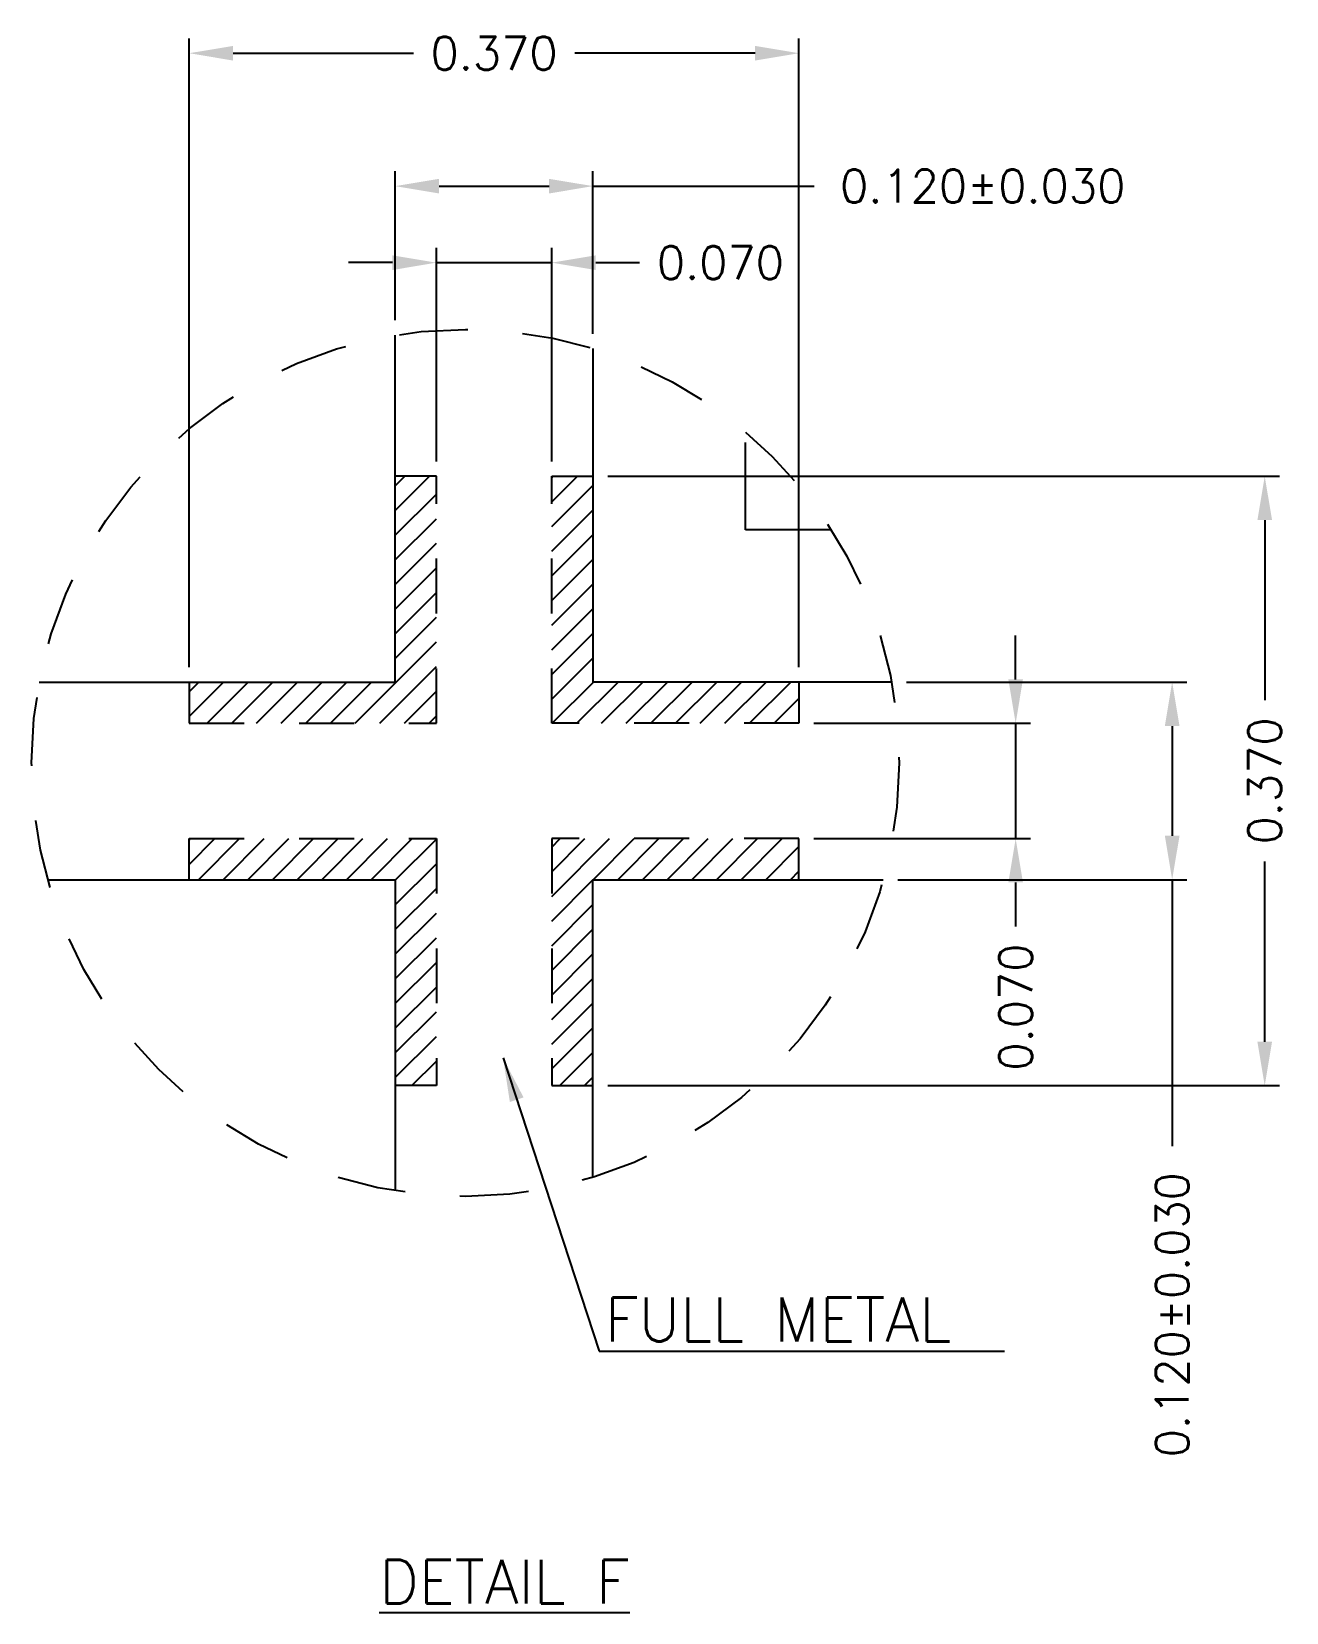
# Model space of a CAD drawing. Header units: millimetres. Extents: x 414.21 to 422.36, y 108.22 to 113.42.
# Drawn here: x 420.071 to 422.355, y 110.382 to 113.261 of the extents above; entities that cross this region are included whole.
import ezdxf

# ---------------------------------------------------------------- set-up
doc = ezdxf.new("R2010")
doc.units = ezdxf.units.MM
doc.header["$LTSCALE"] = 0.5
doc.header["$PDMODE"] = 98
doc.linetypes.add('HIDDEN', pattern=[0.375, 0.25, -0.125])
doc.linetypes.add('PHANTOM2', pattern=[31.75, 15.875, -3.175, 3.175, -3.175, 3.175, -3.175])
for name, color, linetype in [('1', 7, 'HIDDEN'), ('1D', 4, 'Continuous'), ('DIMENSION', 3, 'Continuous'), ('PKG', 1, 'PHANTOM2')]:
    doc.layers.add(name, color=color, linetype=linetype)
doc.styles.add('SIMPLEX', font='simplex.shx', dxfattribs={"bigfont": 'AllInOneBig.shx'})
doc.dimstyles.new('Standard3', dxfattribs={"dimtxt": 0.06, "dimasz": 0.08, "dimexe": 0.027, "dimexo": 0.027, "dimgap": 0.027, "dimtad": 1, "dimdec": 3, "dimrnd": 0.0005, "dimzin": 1, "dimtxsty": 'SIMPLEX', "dimcen": 0.1905, "dimclrd": 256, "dimclre": 256, "dimclrt": 256, "dimazin": 3, "dimtp": 0.03, "dimtm": 0.05, "dimtfac": 0.8, "dimtdec": 3, "dimtmove": 0, "dimatfit": 3, "dimfxl": 0.05, "dimtzin": 4, "dimlwd": -1, "dimlwe": -1})

# ---------------------------------------------------------------- blocks, each defined once
blk = doc.blocks.new('*D128')
at = {"layer": 'Defpoints', "color": 0, "ltscale": 0.1, "transparency": 16777216}
for p in [(421.0931, 112.9796), (420.7331, 112.7082), (421.0931, 112.6837)]:
    blk.add_point(p, dxfattribs=at)
at = {"layer": 'DIMENSION', "ltscale": 0.1, "transparency": 16777216}
for p, q in [((420.7331, 112.7352), (420.7331, 113.0066)), ((421.0931, 112.7107), (421.0931, 113.0066)), ((420.8131, 112.9796), (421.0131, 112.9796)), ((421.0931, 112.9796), (421.4956, 112.9796))]:
    blk.add_line(p, q, dxfattribs=at)
for points in [[(420.8131, 112.9929), (420.8131, 112.9662), (420.7331, 112.9796)], [(421.0131, 112.9929), (421.0131, 112.9662), (421.0931, 112.9796)]]:
    blk.add_solid(points, dxfattribs=at)
at = {"layer": 'DIMENSION', "ltscale": 0.1, "transparency": 16777216, "insert": (421.8026, 112.9796), "char_height": 0.06, "attachment_point": 5, "style": 'SIMPLEX'}
blk.add_mtext('\\A1;0.120%%P0.030', dxfattribs=at)
blk = doc.blocks.new('*D129')
at = {"layer": 'Defpoints', "color": 0, "ltscale": 0.1, "transparency": 16777216}
for p in [(421.0181, 112.8402), (420.8081, 112.4512), (421.0181, 112.4512)]:
    blk.add_point(p, dxfattribs=at)
at = {"layer": 'DIMENSION', "ltscale": 0.1, "transparency": 16777216}
for p, q in [((420.7281, 112.8402), (420.6481, 112.8402)), ((420.8081, 112.4782), (420.8081, 112.8672)), ((420.8081, 112.8402), (421.0181, 112.8402)), ((421.0181, 112.4782), (421.0181, 112.8672)), ((421.0981, 112.8402), (421.1781, 112.8402))]:
    blk.add_line(p, q, dxfattribs=at)
for points in [[(420.7281, 112.8535), (420.7281, 112.8268), (420.8081, 112.8402)], [(421.0981, 112.8535), (421.0981, 112.8268), (421.0181, 112.8402)]]:
    blk.add_solid(points, dxfattribs=at)
at = {"layer": 'DIMENSION', "ltscale": 0.1, "transparency": 16777216, "insert": (421.3251, 112.8402), "char_height": 0.06, "attachment_point": 5, "style": 'SIMPLEX'}
blk.add_mtext('\\A1;0.070', dxfattribs=at)
blk = doc.blocks.new('*D130')
at = {"layer": 'Defpoints', "color": 0, "ltscale": 0.1, "transparency": 16777216}
for p in [(421.4681, 113.2217), (420.3581, 112.0762), (421.4681, 112.0762)]:
    blk.add_point(p, dxfattribs=at)
at = {"layer": 'DIMENSION', "ltscale": 0.1, "transparency": 16777216}
for p, q in [((420.3581, 112.1032), (420.3581, 113.2487)), ((421.4681, 112.1032), (421.4681, 113.2487)), ((420.4381, 113.2217), (420.7661, 113.2217)), ((421.3881, 113.2217), (421.0601, 113.2217))]:
    blk.add_line(p, q, dxfattribs=at)
for points in [[(420.4381, 113.235), (420.4381, 113.2083), (420.3581, 113.2217)], [(421.3881, 113.235), (421.3881, 113.2083), (421.4681, 113.2217)]]:
    blk.add_solid(points, dxfattribs=at)
at = {"layer": 'DIMENSION', "ltscale": 0.1, "transparency": 16777216, "insert": (420.9131, 113.2217), "char_height": 0.06, "attachment_point": 5, "style": 'SIMPLEX'}
blk.add_mtext('\\A1;0.370', dxfattribs=at)
blk = doc.blocks.new('*D131')
at = {"layer": 'Defpoints', "color": 0, "ltscale": 0.1, "transparency": 16777216}
for p in [(421.0931, 112.4512), (421.0931, 111.3412), (422.316, 111.3412)]:
    blk.add_point(p, dxfattribs=at)
at = {"layer": 'DIMENSION', "ltscale": 0.1, "transparency": 16777216}
for p, q in [((421.1201, 112.4512), (422.343, 112.4512)), ((422.316, 112.3712), (422.316, 112.0432)), ((422.316, 111.4212), (422.316, 111.7492)), ((421.1201, 111.3412), (422.343, 111.3412))]:
    blk.add_line(p, q, dxfattribs=at)
for points in [[(422.3027, 112.3712), (422.3294, 112.3712), (422.316, 112.4512)], [(422.3027, 111.4212), (422.3294, 111.4212), (422.316, 111.3412)]]:
    blk.add_solid(points, dxfattribs=at)
at = {"layer": 'DIMENSION', "ltscale": 0.1, "transparency": 16777216, "insert": (422.316, 111.8962), "char_height": 0.06, "attachment_point": 5, "rotation": 90, "style": 'SIMPLEX'}
blk.add_mtext('\\A1;0.370', dxfattribs=at)
blk = doc.blocks.new('*D132')
at = {"layer": 'Defpoints', "color": 0, "ltscale": 0.1, "transparency": 16777216}
for p in [(421.6367, 112.0762), (421.6213, 111.7162), (422.1475, 111.7162)]:
    blk.add_point(p, dxfattribs=at)
at = {"layer": 'DIMENSION', "ltscale": 0.1, "transparency": 16777216}
for p, q in [((421.6637, 112.0762), (422.1745, 112.0762)), ((422.1475, 111.9962), (422.1475, 111.7962)), ((421.6483, 111.7162), (422.1745, 111.7162)), ((422.1475, 111.7162), (422.1475, 111.2309))]:
    blk.add_line(p, q, dxfattribs=at)
for points in [[(422.1342, 111.9962), (422.1609, 111.9962), (422.1475, 112.0762)], [(422.1342, 111.7962), (422.1609, 111.7962), (422.1475, 111.7162)]]:
    blk.add_solid(points, dxfattribs=at)
at = {"layer": 'DIMENSION', "ltscale": 0.1, "transparency": 16777216, "insert": (422.1475, 110.9239), "char_height": 0.06, "attachment_point": 5, "rotation": 90, "style": 'SIMPLEX'}
blk.add_mtext('\\A1;0.120%%P0.030', dxfattribs=at)
blk = doc.blocks.new('*D133')
at = {"layer": 'Defpoints', "color": 0, "ltscale": 0.1, "transparency": 16777216}
for p in [(421.4681, 112.0012), (421.4681, 111.7912), (421.8626, 111.7912)]:
    blk.add_point(p, dxfattribs=at)
at = {"layer": 'DIMENSION', "ltscale": 0.1, "transparency": 16777216}
for p, q in [((421.8626, 112.0812), (421.8626, 112.1612)), ((421.4951, 112.0012), (421.8896, 112.0012)), ((421.8626, 112.0012), (421.8626, 111.7912)), ((421.4951, 111.7912), (421.8896, 111.7912)), ((421.8626, 111.7112), (421.8626, 111.6312))]:
    blk.add_line(p, q, dxfattribs=at)
for points in [[(421.8493, 112.0812), (421.8759, 112.0812), (421.8626, 112.0012)], [(421.8493, 111.7112), (421.8759, 111.7112), (421.8626, 111.7912)]]:
    blk.add_solid(points, dxfattribs=at)
at = {"layer": 'DIMENSION', "ltscale": 0.1, "transparency": 16777216, "insert": (421.8626, 111.4842), "char_height": 0.06, "attachment_point": 5, "rotation": 90, "style": 'SIMPLEX'}
blk.add_mtext('\\A1;0.070', dxfattribs=at)

msp = doc.modelspace()

# ---------------------------------------------------------------- hatches: boundary and pattern name
at = {"layer": 'DIMENSION', "ltscale": 0.1}
h = msp.add_hatch(dxfattribs=at)
h.set_pattern_fill('ANSI31', color=4, scale=0.01)
h.set_pattern_definition([(45, (427.41384, 110.89739), (-0.02245064, 0.02245064), [])])
h.paths.add_polyline_path([(420.8081, 112.0012), (420.8081, 112.4512), (420.7331, 112.4512), (420.7331, 112.0762), (420.3581, 112.0762), (420.3581, 112.0012)])
h.paths.add_polyline_path([(421.0931, 112.0762), (421.0931, 112.4512), (421.0181, 112.4512), (421.0181, 112.0012), (421.4681, 112.0012), (421.4681, 112.0762)])
h.paths.add_polyline_path([(421.0181, 111.7912), (421.0181, 111.3412), (421.0931, 111.3412), (421.0931, 111.7162), (421.4681, 111.7162), (421.4681, 111.7912)])
h.paths.add_polyline_path([(420.8081, 111.7912), (420.3581, 111.7912), (420.3581, 111.7162), (420.7331, 111.7162), (420.7331, 111.3412), (420.8081, 111.3412)])

# ---------------------------------------------------------------- linework, layer by layer
at = {"ltscale": 0.1}
for p in [(421.0931, 112.6837), (421.6367, 112.0762)]:
    msp.add_line(p, (421.0931, 112.0762), dxfattribs=at)
at = {"ltscale": 0.02}
for points in [[(420.0851, 112.0762), (420.7331, 112.0762), (420.7331, 112.7082)], [(420.1004, 111.7162), (420.7331, 111.7162), (420.7331, 111.1497)], [(421.0931, 111.1742), (421.0931, 111.7162), (421.6213, 111.7162)]]:
    msp.add_lwpolyline(points, dxfattribs=at)
at = {"linetype": 'HIDDEN'}
msp.add_circle((420.8609, 111.929), 0.7897, dxfattribs=at)
at = {"layer": '1', "ltscale": 0.3}
for points in [[(420.3581, 112.0762), (420.3581, 112.0012), (420.8081, 112.0012), (420.8081, 112.4512), (420.7331, 112.4512)], [(421.4681, 112.0762), (421.4681, 112.0012), (421.0181, 112.0012), (421.0181, 112.4512), (421.0931, 112.4512)], [(420.3581, 111.7162), (420.3581, 111.7912), (420.8081, 111.7912), (420.8081, 111.3412), (420.7331, 111.3412)], [(421.4681, 111.7162), (421.4681, 111.7912), (421.0181, 111.7912), (421.0181, 111.3412), (421.0931, 111.3412)]]:
    msp.add_lwpolyline(points, dxfattribs=at)
at = {"layer": 'PKG', "color": 1, "ltscale": 0.02}
msp.add_lwpolyline([(421.5266, 112.3537), (421.3706, 112.3537), (421.3706, 112.5321)], dxfattribs=at)

# ---------------------------------------------------------------- texts
at = {"layer": '1D', "ltscale": 0.1, "char_height": 0.08, "width": 0.781911, "attachment_point": 1, "style": 'SIMPLEX'}
for s, insert in [('FULL METAL', (421.1147, 110.9553)), ('{\\LDETAIL F}', (420.7042, 110.4777))]:
    msp.add_mtext(s, dxfattribs=dict(at, insert=insert))

# ---------------------------------------------------------------- dimensions: what is measured, and where the dimension line sits
at = {"layer": 'DIMENSION', "ltscale": 0.1}
for base, p1, p2, text, picture, middle in [((421.4681, 113.2217), (420.3581, 112.0762), (421.4681, 112.0762), '0.370', '*D130', (420.9131, 113.2217)), ((421.0181, 112.8402), (420.8081, 112.4512), (421.0181, 112.4512), '0.070', '*D129', (421.3251, 112.8402))]:
    dim = msp.add_linear_dim(base=base, p1=p1, p2=p2, text=text, dimstyle='Standard3', override={"dimpost": ''}, dxfattribs=at)
    dim.commit()
    dim.dimension.update_dxf_attribs({"geometry": picture, "text_midpoint": middle})
dim = msp.add_linear_dim(base=(421.0931, 112.9796), p1=(420.7331, 112.7082), p2=(421.0931, 112.6837), text='0.120%%P0.030', dimstyle='Standard3', dxfattribs=at)
dim.commit()
dim.dimension.update_dxf_attribs({"geometry": '*D128', "text_midpoint": (421.8026, 112.9796), "dimtype": 160})
for base, p1, p2, text, picture, middle in [((422.316, 111.3412), (421.0931, 112.4512), (421.0931, 111.3412), '0.370', '*D131', (422.316, 111.8962)), ((421.8626, 111.7912), (421.4681, 112.0012), (421.4681, 111.7912), '0.070', '*D133', (421.8626, 111.4842))]:
    dim = msp.add_linear_dim(base=base, p1=p1, p2=p2, angle=90, text=text, dimstyle='Standard3', override={"dimpost": ''}, dxfattribs=at)
    dim.commit()
    dim.dimension.update_dxf_attribs({"geometry": picture, "text_midpoint": middle})
dim = msp.add_linear_dim(base=(422.1475, 111.7162), p1=(421.6367, 112.0762), p2=(421.6213, 111.7162), angle=90, text='0.120%%P0.030', dimstyle='Standard3', dxfattribs=at)
dim.commit()
dim.dimension.update_dxf_attribs({"geometry": '*D132', "text_midpoint": (422.1475, 110.9239), "dimtype": 160})

# ---------------------------------------------------------------- leaders
at = {"color": 1, "ltscale": 0.1}
msp.add_leader([(420.9294, 111.3916), (421.1043, 110.8578), (421.8422, 110.8578)], dimstyle='Standard3', override={"dimgap": 0.027, "dimtad": 0}, dxfattribs=at)

doc.saveas('drawing.dxf')
